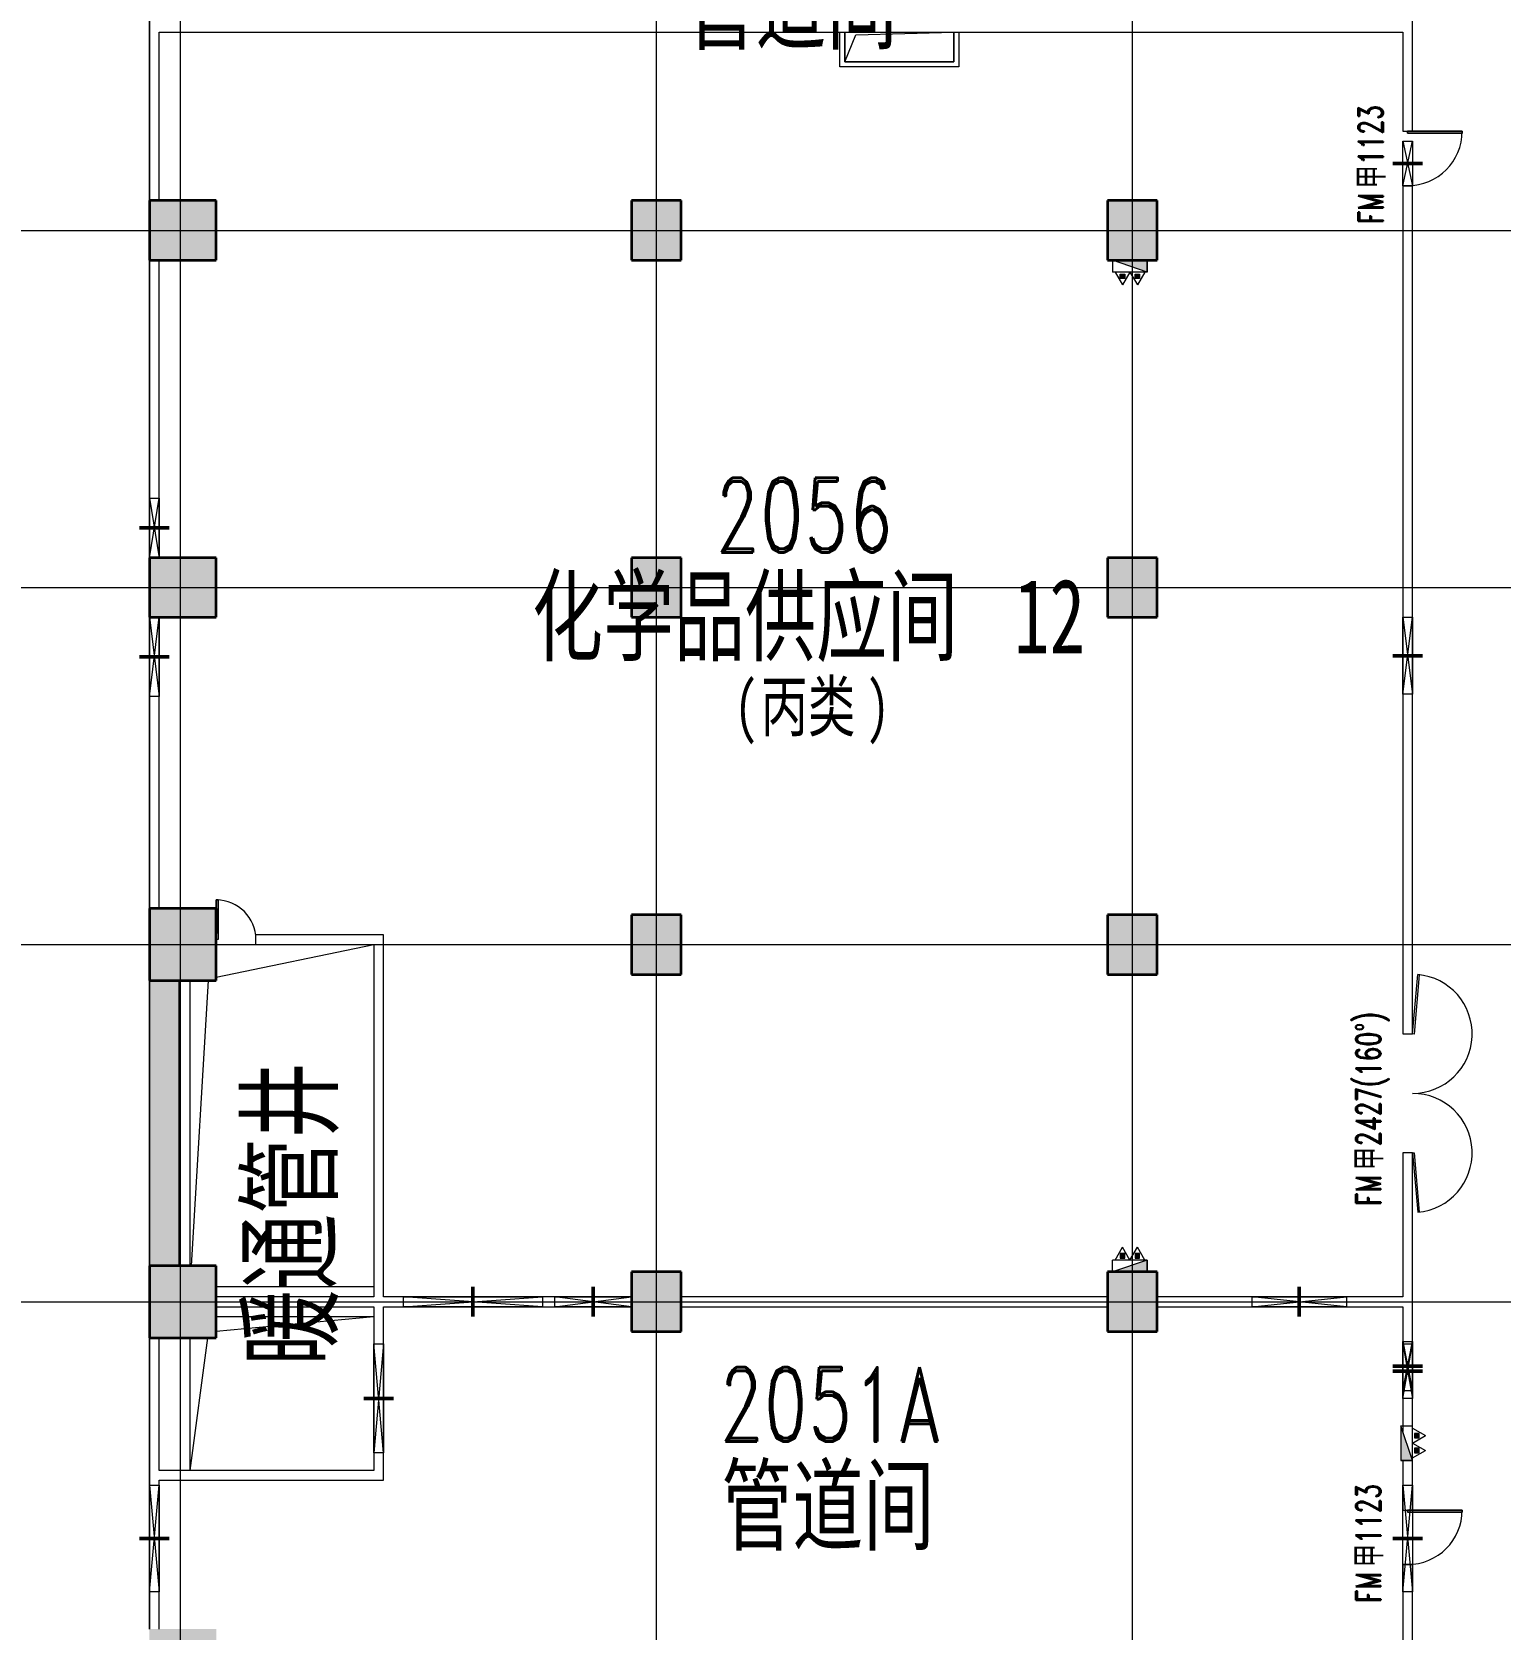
# Model space of a CAD drawing. Header units: millimetres. Extents: x -172041 to 399210, y -31706 to 192400.
# Drawn here: x 241807 to 271413, y 101400 to 133601 of the extents above; entities that cross this region are included whole.
import ezdxf

# ---------------------------------------------------------------- set-up
doc = ezdxf.new("R2010")
doc.units = ezdxf.units.MM
doc.linetypes.add('轴网线', pattern=[22.04, 18.38, -1.83, 0, -1.83])
doc.layers.get('0').update_dxf_attribs({"color": 8})
for name, color, linetype, lineweight in [('A-AREA-IDEN', 8, 'Continuous', 9), ('A-DETL-GENF', 8, 'Continuous', 18), ('A-DOOR', 8, 'Continuous', 5), ('A-DOOR-IDEN', 8, 'Continuous', 9), ('A-DOOR-OPNG', 8, 'Continuous', 5), ('A-FLOR', 8, 'Continuous', 5), ('A-GENM', 8, 'Continuous', 5), ('A-WALL', 8, 'Continuous', 5), ('A-WALL-PATT', 8, 'Continuous', 9), ('M-EQPM', 8, 'Continuous', 5), ('S-COLS', 8, 'Continuous', 5), ('S-GRID', 8, 'Continuous', 9)]:
    doc.layers.add(name, color=color, linetype=linetype, lineweight=lineweight)
doc.styles.add('RomanD', font='romand__.ttf', dxfattribs={"width": 0.7, "height": 1500})
doc.styles.add('RomanD_4', font='romand__.ttf', dxfattribs={"width": 0.7, "height": 500})
doc.styles.add('仿宋_2', font='', dxfattribs={"width": 0.7, "height": 1500})
doc.styles.add('仿宋_4', font='', dxfattribs={"width": 0.7, "height": 1600})
doc.styles.add('仿宋_5', font='', dxfattribs={"width": 0.7, "height": 1000})
doc.styles.add('微软雅黑', font='Microsoft YaHei.ttf', dxfattribs={"width": 0.7, "height": 500})
doc.styles.get('仿宋_2').set_extended_font_data('FangSong')
doc.styles.get('仿宋_4').set_extended_font_data('FangSong')
doc.styles.get('仿宋_5').set_extended_font_data('FangSong')

# ---------------------------------------------------------------- blocks, each defined once
blk = doc.blocks.new('砼_柱_矩形 - 1000X1200-501527-LAY-2F-1_500-A')
at = {"layer": 'S-COLS', "lineweight": 15, "true_color": 0xc0c0c0}
blk.add_hatch(color=9, dxfattribs=at).paths.add_polyline_path([(-500, -600), (500, -600), (500, 600), (-500, 600), (-500, -100)], flags=0)
at = {"layer": 'S-COLS', "color": 7, "lineweight": 35}
for p, q in [((500, 600), (-500, 600)), ((-500, 600), (-500, -600)), ((500, -600), (500, 600)), ((-500, -600), (500, -600))]:
    blk.add_line(p, q, dxfattribs=at)
blk = doc.blocks.new('X-ST-F3-02-C-001_HLP2_rvt-1-LAY-2F-1_500-A')
at = {"layer": 'S-COLS', "true_color": 0xc0c0c0}
for points in [[(244375, 129000), (245525, 129000), (245525, 130200), (244175, 130200), (244175, 129000), (244323, 129000)], [(244242, 121800), (245525, 121800), (245525, 123000), (244175, 123000), (244175, 121800)], [(244775, 114475), (245525, 114475), (245525, 115925), (244175, 115925), (244175, 114475), (244715, 114475)], [(244175, 107275), (245525, 107275), (245525, 108725), (244175, 108725), (244175, 107722)], [(245525, 100200), (245525, 101400), (244175, 101400), (244175, 100200), (245499, 100200)]]:
    blk.add_hatch(color=9, dxfattribs=at).paths.add_polyline_path(points, flags=0)
at = {"layer": 'S-COLS', "color": 7, "lineweight": 35}
for p, q in [((245525, 130200), (244175, 130200)), ((244175, 130200), (244175, 129000)), ((245525, 129000), (245525, 130200)), ((244175, 129000), (245525, 129000)), ((245525, 123000), (244175, 123000)), ((244175, 123000), (244175, 121800)), ((245525, 121800), (245525, 123000)), ((244175, 121800), (245525, 121800)), ((245525, 115925), (244175, 115925)), ((244175, 115925), (244175, 114475)), ((245525, 114475), (245525, 115925)), ((244175, 114475), (245525, 114475)), ((245525, 108725), (244175, 108725)), ((244175, 108725), (244175, 107275)), ((245525, 107275), (245525, 108725)), ((244175, 107275), (245525, 107275))]:
    blk.add_line(p, q, dxfattribs=at)
at = {"lineweight": 15}
for p in [(254400, 129600), (264000, 129600), (254400, 122400), (264000, 122400), (254400, 115200), (264000, 115200), (254400, 108000), (264000, 108000)]:
    blk.add_blockref('砼_柱_矩形 - 1000X1200-501527-LAY-2F-1_500-A', p, dxfattribs=at)
blk = doc.blocks.new('双扇平开门-角度可调 - FM甲2427_160__-4636703-LAY-2F-1_500-A')
at = {"layer": 'A-DOOR'}
for p, q in [((-1200, 100), (-2395, 205)), ((-2392, 234), (-1197, 130)), ((-1197, 130), (-1200, 100)), ((1197, 130), (2392, 234)), ((1200, 100), (1197, 130)), ((1200, 100), (2395, 205))]:
    blk.add_line(p, q, dxfattribs=at)
for centre, start, end in [((-1200, 100), 360, 175), ((1200, 100), 5, 180)]:
    blk.add_arc(centre, 1200, start, end, dxfattribs=at)
blk = doc.blocks.new('单扇平开防火门_带观察窗 - FM甲1123-4703329-LAY-2F-1_500-A')
at = {"layer": 'A-DOOR'}
for p, q in [((510, -1100), (510, 0)), ((550, 0), (510, 0)), ((510, 0), (510, -700)), ((550, -700), (550, 0)), ((510, 0), (550, 0)), ((550, 0), (550, -1100)), ((510, -700), (510, -900)), ((510, -900), (510, -1100)), ((550, -900), (550, -700)), ((550, -1100), (550, -900)), ((550, -1100), (510, -1100)), ((510, -1100), (550, -1100))]:
    blk.add_line(p, q, dxfattribs=at)
blk.add_arc((550, 0), 1100, 180, 270, dxfattribs=at)
at = {"layer": 'A-DOOR-OPNG'}
for p, q in [((-550, 100), (-550, -100)), ((550, 99), (550, -100))]:
    blk.add_line(p, q, dxfattribs=at)
blk = doc.blocks.new('楼板洞口-A - F01-无翻边-4493804-LAY-2F-1_500-A')
at = {"layer": 'A-GENM'}
for p, q in [((525, 6242), (3700, 6900)), ((0, 425), (0, 6175)), ((25, 425), (368, 6175)), ((3700, 0), (525, 0))]:
    blk.add_line(p, q, dxfattribs=at)
blk = doc.blocks.new('楼板洞口-A - F01-无翻边-3906483-LAY-2F-1_500-A')
at = {"layer": 'A-GENM'}
for p, q in [((525, 3100), (3700, 3100)), ((525, 2804), (3700, 3100)), ((0, 0), (0, 2675)), ((0, 0), (355, 2675))]:
    blk.add_line(p, q, dxfattribs=at)
blk = doc.blocks.new('楼板洞口-A - F03-翻边100-V50-LAY-2F-1_500-A')
at = {"layer": 'A-GENM'}
for p, q in [((-100, -100), (-100, 600)), ((0, 0), (0, 600)), ((0, 600), (0, 0)), ((0, 0), (220, 540)), ((220, 540), (2200, 600)), ((2200, 600), (2200, 0)), ((2200, 0), (2200, 600)), ((2300, 600), (2300, -100)), ((2200, 0), (0, 0)), ((0, 0), (2200, 0)), ((2300, -100), (-100, -100))]:
    blk.add_line(p, q, dxfattribs=at)
blk = doc.blocks.new('室内消火栓箱_带灭火器__左右式_ - SG24D65-P-4299218-LAY-2F-1_500-A')
at = {"layer": 'A-DETL-GENF', "lineweight": 5}
h = blk.add_hatch(color=256, dxfattribs=at)
h.paths.add_polyline_path([(-105, 370), (-195, 370), (-195, 280), (-105, 280)], flags=0)
h.paths.add_polyline_path([(105, 370), (105, 280), (195, 280), (195, 370)], flags=0)
blk.add_hatch(color=256, dxfattribs=at).paths.add_polyline_path([(-350, 240), (-350, 0), (350, 0), (-125, 163)], flags=0)
for p, q in [((-300, 240), (-150, 500)), ((-195, 370), (-105, 370)), ((-195, 280), (-195, 370)), ((0, 240), (-150, 500)), ((-105, 370), (-105, 280)), ((0, 240), (150, 500)), ((105, 280), (105, 370)), ((105, 370), (195, 370)), ((300, 240), (150, 500)), ((195, 370), (195, 280)), ((-350, 240), (350, 240)), ((-350, 240), (350, 0)), ((-350, 240), (-350, 0)), ((-350, 240), (350, 0)), ((-350, 0), (-350, 240)), ((-105, 280), (-195, 280)), ((195, 280), (105, 280))]:
    blk.add_line(p, q, dxfattribs=at)
at = {"layer": 'M-EQPM'}
blk.add_line((350, 0), (350, 240), dxfattribs=at)
blk = doc.blocks.new('室内消火栓箱_带灭火器__左右式_ - SG24D65-P-V55-LAY-2F-1_500-A')
at = {"layer": 'A-DETL-GENF', "lineweight": 5}
blk.add_hatch(color=256, dxfattribs=at).paths.add_polyline_path([(-350, -240), (350, 0), (-350, 0)], flags=0)
h = blk.add_hatch(color=256, dxfattribs=at)
h.paths.add_polyline_path([(-195, -370), (-105, -370), (-105, -280), (-195, -280)], flags=0)
h.paths.add_polyline_path([(105, -280), (105, -370), (195, -370), (195, -280)], flags=0)
for p, q in [((-350, -240), (350, 0)), ((-350, -240), (-350, 0)), ((-350, 0), (-350, -240)), ((-350, -240), (350, 0)), ((-350, -240), (350, -240)), ((-300, -240), (-150, -500)), ((-105, -280), (-195, -280)), ((-195, -280), (-195, -370)), ((0, -240), (-150, -500)), ((-105, -370), (-105, -280)), ((0, -240), (150, -500)), ((195, -280), (105, -280)), ((105, -280), (105, -370)), ((300, -240), (150, -500)), ((195, -370), (195, -280)), ((-195, -370), (-105, -370)), ((105, -370), (195, -370))]:
    blk.add_line(p, q, dxfattribs=at)
at = {"layer": 'M-EQPM'}
blk.add_line((350, 0), (350, -240), dxfattribs=at)
blk = doc.blocks.new('室内消火栓箱_带灭火器__左右式_ - SG24D65-P-V57-LAY-2F-1_500-A')
at = {"layer": 'A-DETL-GENF', "lineweight": 5}
blk.add_hatch(color=256, dxfattribs=at).paths.add_polyline_path([(-350, -240), (350, 0), (-350, 0)], flags=0)
h = blk.add_hatch(color=256, dxfattribs=at)
h.paths.add_polyline_path([(-105, -370), (-105, -280), (-195, -280), (-195, -370)], flags=0)
h.paths.add_polyline_path([(105, -370), (195, -370), (195, -280), (105, -280)], flags=0)
for p, q in [((350, 0), (-350, 0)), ((-350, -240), (350, 0)), ((-350, -240), (-350, 0)), ((-350, 0), (-350, -240)), ((-350, -240), (350, 0)), ((350, 0), (-350, 0)), ((-350, -240), (350, -240)), ((-300, -240), (-150, -500)), ((-105, -280), (-195, -280)), ((-195, -280), (-195, -370)), ((0, -240), (-150, -500)), ((-105, -370), (-105, -280)), ((0, -240), (150, -500)), ((195, -280), (105, -280)), ((105, -280), (105, -370)), ((300, -240), (150, -500)), ((195, -370), (195, -280)), ((-195, -370), (-105, -370)), ((105, -370), (195, -370))]:
    blk.add_line(p, q, dxfattribs=at)
at = {"layer": 'M-EQPM'}
blk.add_line((350, 0), (350, -240), dxfattribs=at)
blk = doc.blocks.new('矩形墙洞-D - F06-4488941-LAY-2F-1_500-A')
at = {"layer": 'A-GENM'}
for p, q in [((-975, -100), (-975, 100)), ((-975, 100), (1225, 100)), ((1225, -100), (-975, 100)), ((-975, -100), (1225, 100)), ((1225, 100), (1225, -100)), ((1225, -100), (-975, -100))]:
    blk.add_line(p, q, dxfattribs=at)
at = {"layer": 'A-GENM', "color": 7, "lineweight": 50}
blk.add_line((125, 300), (125, -300), dxfattribs=at)
blk = doc.blocks.new('矩形墙洞-D - F06-4905437-LAY-2F-1_500-A')
at = {"layer": 'A-GENM'}
for p, q in [((-425, -100), (-425, 100)), ((-425, 100), (675, 100)), ((675, -100), (-425, 100)), ((-425, -100), (675, 100)), ((675, 100), (675, -100)), ((675, -100), (-425, -100))]:
    blk.add_line(p, q, dxfattribs=at)
at = {"layer": 'A-GENM', "color": 7, "lineweight": 50}
blk.add_line((125, 300), (125, -300), dxfattribs=at)
blk = doc.blocks.new('矩形墙洞-D - F01-4899615-LAY-2F-1_500-A')
at = {"layer": 'A-GENM'}
for p, q in [((-950, -100), (-950, 100)), ((-950, 100), (1200, 100)), ((1200, -100), (-950, 100)), ((-950, -100), (1200, 100)), ((1200, 100), (1200, -100)), ((1200, -100), (-950, -100))]:
    blk.add_line(p, q, dxfattribs=at)
at = {"layer": 'A-GENM', "color": 7, "lineweight": 50}
blk.add_line((125, 300), (125, -300), dxfattribs=at)
blk = doc.blocks.new('矩形墙洞-D - F01-4899609-LAY-2F-1_500-A')
at = {"layer": 'A-GENM'}
for p, q in [((-1275, -100), (-1275, 100)), ((-1275, 100), (1525, 100)), ((1525, -100), (-1275, 100)), ((-1275, -100), (1525, 100)), ((1525, 100), (1525, -100)), ((1525, -100), (-1275, -100))]:
    blk.add_line(p, q, dxfattribs=at)
at = {"layer": 'A-GENM', "color": 7, "lineweight": 50}
blk.add_line((125, 300), (125, -300), dxfattribs=at)
blk = doc.blocks.new('矩形墙洞-D - F01-4899608-LAY-2F-1_500-A')
at = {"layer": 'A-GENM'}
for p, q in [((-650, -100), (-650, 100)), ((-650, 100), (900, 100)), ((900, -100), (-650, 100)), ((-650, -100), (900, 100)), ((900, 100), (900, -100)), ((900, -100), (-650, -100))]:
    blk.add_line(p, q, dxfattribs=at)
at = {"layer": 'A-GENM', "color": 7, "lineweight": 50}
blk.add_line((125, 300), (125, -300), dxfattribs=at)
blk = doc.blocks.new('矩形墙洞-D - F01-4899642-LAY-2F-1_500-A')
at = {"layer": 'A-GENM'}
for p, q in [((-825, -100), (-825, 100)), ((-825, 100), (1075, 100)), ((1075, -100), (-825, 100)), ((-825, -100), (1075, 100)), ((1075, 100), (1075, -100)), ((1075, -100), (-825, -100))]:
    blk.add_line(p, q, dxfattribs=at)
at = {"layer": 'A-GENM', "color": 7, "lineweight": 50}
blk.add_line((125, 300), (125, -300), dxfattribs=at)
blk = doc.blocks.new('矩形墙洞-D - F01-4899626-LAY-2F-1_500-A')
at = {"layer": 'A-GENM'}
for p, q in [((-650, -100), (-650, 100)), ((-650, 100), (900, 100)), ((900, -100), (-650, 100)), ((-650, -100), (900, 100)), ((900, 100), (900, -100)), ((900, -100), (-650, -100))]:
    blk.add_line(p, q, dxfattribs=at)
at = {"layer": 'A-GENM', "color": 7, "lineweight": 50}
blk.add_line((125, 300), (125, -300), dxfattribs=at)
blk = doc.blocks.new('矩形墙洞-D - F01-4899625-LAY-2F-1_500-A')
at = {"layer": 'A-GENM'}
for p, q in [((-325, -100), (-325, 100)), ((-325, 100), (575, 100)), ((575, -100), (-325, 100)), ((-325, -100), (575, 100)), ((575, 100), (575, -100)), ((575, -100), (-325, -100))]:
    blk.add_line(p, q, dxfattribs=at)
at = {"layer": 'A-GENM', "color": 7, "lineweight": 50}
blk.add_line((125, 300), (125, -300), dxfattribs=at)
blk = doc.blocks.new('矩形墙洞-D - F01-4899613-LAY-2F-1_500-A')
at = {"layer": 'A-GENM'}
for p, q in [((-675, 100), (925, 100)), ((925, -100), (-675, 100)), ((-675, -100), (925, 100)), ((925, 100), (925, -100)), ((925, -100), (-675, -100))]:
    blk.add_line(p, q, dxfattribs=at)
at = {"layer": 'A-GENM', "color": 7, "lineweight": 50}
blk.add_line((125, 300), (125, -300), dxfattribs=at)
blk = doc.blocks.new('矩形墙洞-D - F01-4899612-LAY-2F-1_500-A')
at = {"layer": 'A-GENM'}
for p, q in [((-475, -100), (-475, 100)), ((-475, 100), (725, 100)), ((725, -100), (-475, 100)), ((-475, -100), (725, 100)), ((725, -100), (-475, -100))]:
    blk.add_line(p, q, dxfattribs=at)
at = {"layer": 'A-GENM', "color": 7, "lineweight": 50}
blk.add_line((125, 300), (125, -300), dxfattribs=at)
blk = doc.blocks.new('矩形墙洞-D - F01-4899641-LAY-2F-1_500-A')
at = {"layer": 'A-GENM'}
for p, q in [((-375, -100), (-375, 100)), ((-375, 100), (625, 100)), ((625, -100), (-375, 100)), ((-375, -100), (625, 100)), ((625, 100), (625, -100)), ((625, -100), (-375, -100))]:
    blk.add_line(p, q, dxfattribs=at)
at = {"layer": 'A-GENM', "color": 7, "lineweight": 50}
blk.add_line((125, 300), (125, -300), dxfattribs=at)
blk = doc.blocks.new('单扇平开防火门_带观察窗 - FM甲0821-4703382-LAY-2F-1_500-A')
at = {"layer": 'A-DOOR'}
for p, q in [((360, -800), (360, 0)), ((360, 0), (400, 0)), ((360, -125), (360, -400)), ((360, -400), (360, -600)), ((360, -600), (360, -800)), ((400, -625), (400, -800)), ((400, -800), (400, -625)), ((400, -800), (360, -800)), ((360, -800), (400, -800))]:
    blk.add_line(p, q, dxfattribs=at)
blk.add_arc((400, 0), 800, 180, 270, dxfattribs=at)
at = {"layer": 'A-DOOR-OPNG'}
blk.add_line((-400, 100), (-400, -100), dxfattribs=at)

msp = doc.modelspace()

# ---------------------------------------------------------------- hatches: boundary and pattern name
at = {"layer": 'A-WALL-PATT', "lineweight": 5}
msp.add_hatch(color=256, dxfattribs=at).paths.add_polyline_path([(244175, 108725), (244775, 108725), (244775, 114475), (244175, 114475), (244175, 111971.5)], flags=0)

# ---------------------------------------------------------------- linework, layer by layer
at = {"layer": 'A-FLOR'}
for p, q in [((245000, 108725), (245000, 114475)), ((248700, 108300), (245525, 108300)), ((245525, 107700), (248700, 107700)), ((245000, 104600), (245000, 107275))]:
    msp.add_line(p, q, dxfattribs=at)
at = {"layer": 'A-WALL', "lineweight": 9}
for p, q in [((244175, 130200), (244175, 136200)), ((244175, 136200), (244175, 130200)), ((269650, 131600), (269650, 134700)), ((244375, 133600), (269450, 133600)), ((244375, 130200), (244375, 133600)), ((269450, 133600), (269450, 131600)), ((269450, 131600), (269550, 131600)), ((269650, 130500), (269450, 130500)), ((269450, 130500), (269450, 113400)), ((269650, 113400), (269650, 130500)), ((244175, 123000), (244175, 129000)), ((244175, 129000), (244175, 123000)), ((244375, 123000), (244375, 129000)), ((244175, 115925), (244175, 121800)), ((244175, 121800), (244175, 115925)), ((244375, 115925), (244375, 121800)), ((248900, 115400), (246325, 115400)), ((248900, 108100), (248900, 115400)), ((246325, 115200), (248700, 115200)), ((248700, 115200), (248700, 108100)), ((244175, 114475), (244175, 108725)), ((244775, 108725), (244775, 114475)), ((269450, 113400), (269650, 113400)), ((269650, 111000), (269450, 111000)), ((269450, 111000), (269450, 108100)), ((269650, 103800), (269650, 111000)), ((248700, 108100), (245525, 108100)), ((245525, 107900), (248700, 107900)), ((248700, 107900), (248700, 104600)), ((253900, 108100), (248900, 108100)), ((248900, 104400), (248900, 107900)), ((248900, 107900), (253900, 107900)), ((263500, 108100), (254900, 108100)), ((254900, 107900), (263500, 107900)), ((269450, 108100), (264500, 108100)), ((264500, 107900), (269450, 107900)), ((269450, 107900), (269450, 105383.3)), ((244175, 101400), (244175, 107275)), ((244175, 107275), (244175, 101400)), ((244375, 104600), (244375, 107275)), ((269450, 104800), (269450, 103800)), ((248700, 104600), (244375, 104600)), ((244375, 104400), (248900, 104400)), ((244375, 101400), (244375, 104400)), ((269450, 103800), (269550, 103800)), ((269650, 102700), (269450, 102700)), ((269450, 102700), (269450, 100900)), ((269650, 96500), (269650, 102700))]:
    msp.add_line(p, q, dxfattribs=at)
at = {"layer": 'A-WALL'}
msp.add_line((244175, 108725), (244175, 114475), dxfattribs=at)
at = {"layer": 'S-GRID', "linetype": '轴网线'}
for p, q in [((244800, -17706.2), (244800, 174400)), ((254400, -17706.2), (254400, 174400)), ((264000, -17706.2), (264000, 174400)), ((-16000, 129600), (308800, 129600)), ((-16000, 122400), (308800, 122400)), ((-16000, 115200), (308800, 115200)), ((-16000, 108000), (308800, 108000))]:
    msp.add_line(p, q, dxfattribs=at)

# ---------------------------------------------------------------- block references
at = {"lineweight": 5}
msp.add_blockref('X-ST-F3-02-C-001_HLP2_rvt-1-LAY-2F-1_500-A', (0, 0), dxfattribs=at)
at = {"layer": 'A-DOOR'}
for name, p, rotation in [('单扇平开防火门_带观察窗 - FM甲1123-4703329-LAY-2F-1_500-A', (269550, 131050), 89.9999999999999), ('单扇平开防火门_带观察窗 - FM甲0821-4703382-LAY-2F-1_500-A', (245925, 115300), 180), ('双扇平开门-角度可调 - FM甲2427_160__-4636703-LAY-2F-1_500-A', (269550, 112200), 269.9999999999999), ('单扇平开防火门_带观察窗 - FM甲1123-4703329-LAY-2F-1_500-A', (269550, 103250), 89.9999999999999)]:
    msp.add_blockref(name, p, dxfattribs=dict(at, rotation=rotation))
at = {"layer": 'A-GENM'}
for name, p in [('楼板洞口-A - F03-翻边100-V50-LAY-2F-1_500-A', (258200, 133000)), ('楼板洞口-A - F01-无翻边-4493804-LAY-2F-1_500-A', (245000, 108300)), ('矩形墙洞-D - F01-4899609-LAY-2F-1_500-A', (250575, 108000)), ('矩形墙洞-D - F01-4899608-LAY-2F-1_500-A', (253000, 108000)), ('矩形墙洞-D - F01-4899642-LAY-2F-1_500-A', (267240, 108000)), ('楼板洞口-A - F01-无翻边-3906483-LAY-2F-1_500-A', (245000, 104600))]:
    msp.add_blockref(name, p, dxfattribs=at)
for name, p, rotation in [('矩形墙洞-D - F01-4899625-LAY-2F-1_500-A', (269550, 131075), 269.9999999999999), ('矩形墙洞-D - F01-4899612-LAY-2F-1_500-A', (244275, 123725), 269.9999999999996), ('矩形墙洞-D - F01-4899613-LAY-2F-1_500-A', (244275, 121125), 269.9999999999996), ('矩形墙洞-D - F01-4899626-LAY-2F-1_500-A', (269550, 121150), 269.9999999999999), ('矩形墙洞-D - F06-4488941-LAY-2F-1_500-A', (248800, 105925), 89.99999999999946), ('矩形墙洞-D - F01-4899641-LAY-2F-1_500-A', (269550, 106825), 269.9999999999999), ('矩形墙洞-D - F06-4905437-LAY-2F-1_500-A', (269550, 106725), 269.9999999999999), ('矩形墙洞-D - F01-4899615-LAY-2F-1_500-A', (244275, 103350), 269.9999999999999), ('矩形墙洞-D - F01-4899615-LAY-2F-1_500-A', (269550, 103350), 269.9999999999999)]:
    msp.add_blockref(name, p, dxfattribs=dict(at, rotation=rotation))
at = {"layer": 'M-EQPM'}
for name, p, rotation in [('室内消火栓箱_带灭火器__左右式_ - SG24D65-P-4299218-LAY-2F-1_500-A', (263950, 129000), 180), ('室内消火栓箱_带灭火器__左右式_ - SG24D65-P-V55-LAY-2F-1_500-A', (263950, 108600), 180), ('室内消火栓箱_带灭火器__左右式_ - SG24D65-P-V57-LAY-2F-1_500-A', (269410, 105150), 89.99999999999987)]:
    msp.add_blockref(name, p, dxfattribs=dict(at, rotation=rotation))

# ---------------------------------------------------------------- texts
at = {"layer": 'A-AREA-IDEN', "attachment_point": 1}
for s, insert, char_height, width, style in [('管道间', (254964.1, 134906), 1500, 5892.403, '仿宋_2'), ('2056', (255577.6, 124608.6), 1500, 4826.159, 'RomanD'), ('化学品供应间', (251889.9, 122574.4), 1500, 11784.806, '仿宋_2'), ('12', (261613.3, 122574.4), 1500, 1964.134, '仿宋_2'), ('\\f仿宋|b0|i0|c134|p49|;\\W.7;(', (255969.6, 120504.4), 1000, 645.358, '仿宋_5'), ('丙类', (256502.1, 120504.4), 1000, 2581.434, '仿宋_5'), ('\\f仿宋|b0|i0|c134|p49|;\\W.7;)', (258632, 120504.4), 1000, 645.358, '仿宋_5'), ('2051A', (255657.2, 106679.7), 1500, 6032.698, 'RomanD'), ('管道间', (255709.2, 104645.5), 1500, 5892.403, '仿宋_2')]:
    msp.add_mtext(s, dxfattribs=dict(at, insert=insert, char_height=char_height, width=width, style=style))
at = {"layer": 'A-AREA-IDEN', "insert": (246202.1, 106714.3), "char_height": 1600, "width": 8081.01, "attachment_point": 1, "rotation": 90, "style": '仿宋_4'}
msp.add_mtext('暖通管井', dxfattribs=at)
at = {"layer": 'A-DOOR-IDEN', "char_height": 500, "attachment_point": 1, "rotation": 90}
for s, insert, width, style in [('1123', (268552.9, 130929), 1683.544, 'RomanD_4'), ('\\f微软雅黑|b0|i0|c134|p34|;\\W.7;甲', (268552.9, 130442.8), 589.24, '微软雅黑'), ('FM', (268552.9, 129725.1), 869.831, 'RomanD_4'), ('2427(160°)', (268506.8, 111133.7), 3731.855, 'RomanD_4'), ('\\f微软雅黑|b0|i0|c134|p34|;\\W.7;甲', (268506.8, 110647.5), 589.24, '微软雅黑'), ('FM', (268506.8, 109929.9), 869.831, 'RomanD_4'), ('1123', (268506.8, 103129), 1683.544, 'RomanD_4'), ('\\f微软雅黑|b0|i0|c134|p34|;\\W.7;甲', (268506.8, 102642.8), 589.24, '微软雅黑'), ('FM', (268506.8, 101925.1), 869.831, 'RomanD_4')]:
    msp.add_mtext(s, dxfattribs=dict(at, insert=insert, width=width, style=style))

doc.saveas('drawing.dxf')
